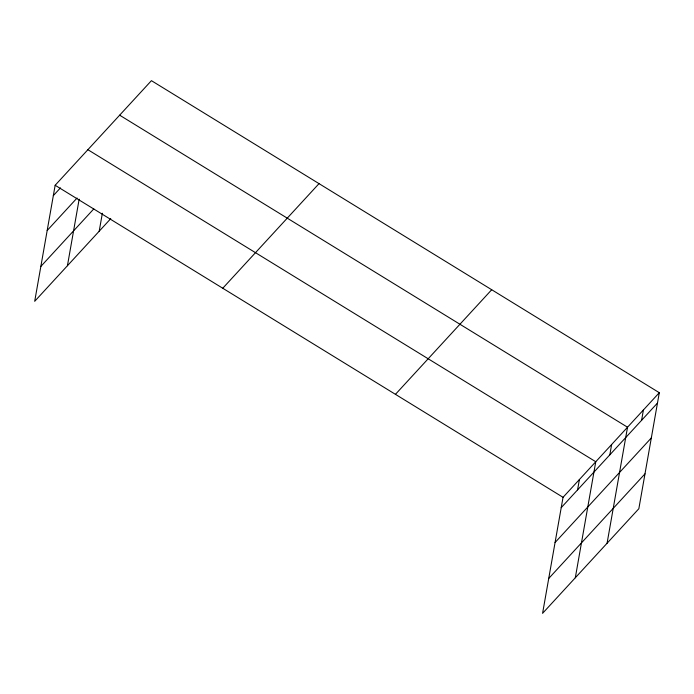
<?xml version="1.0" encoding="UTF-8"?>
<svg xmlns="http://www.w3.org/2000/svg" width="694" height="694" viewBox="0 0 694 694"><rect width="100%" height="100%" fill="white"/><g stroke="black" fill="none" stroke-linecap="round" stroke-linejoin="round"><path stroke-width="1.04" d="M659.3 392.7L563.042 497.312L542.578 613.34L638.844 508.728L659.3 392.7L151.422 80.66L55.156 185.272L34.7 301.3L110.745 218.662M67.431 265.733L79.168 199.161M99.199 231.215L102.365 213.249M577.582 489.877L579.403 479.528M575.309 577.772L595.764 461.744L87.886 149.704M609.826 454.83L611.648 444.481M607.077 543.246L627.532 427.218L119.654 115.187M641.594 420.312L643.416 409.963M53.334 195.63L60.447 187.892M47.183 230.503L77.069 198.024M40.851 266.427L93.794 208.894M222.757 288.244L319.023 183.632M395.441 394.339L491.699 289.728M561.212 507.661L657.478 403.049M555.061 542.534L651.328 437.923M548.728 578.466L644.986 473.855M55.156 185.272L563.042 497.312"/></g></svg>
